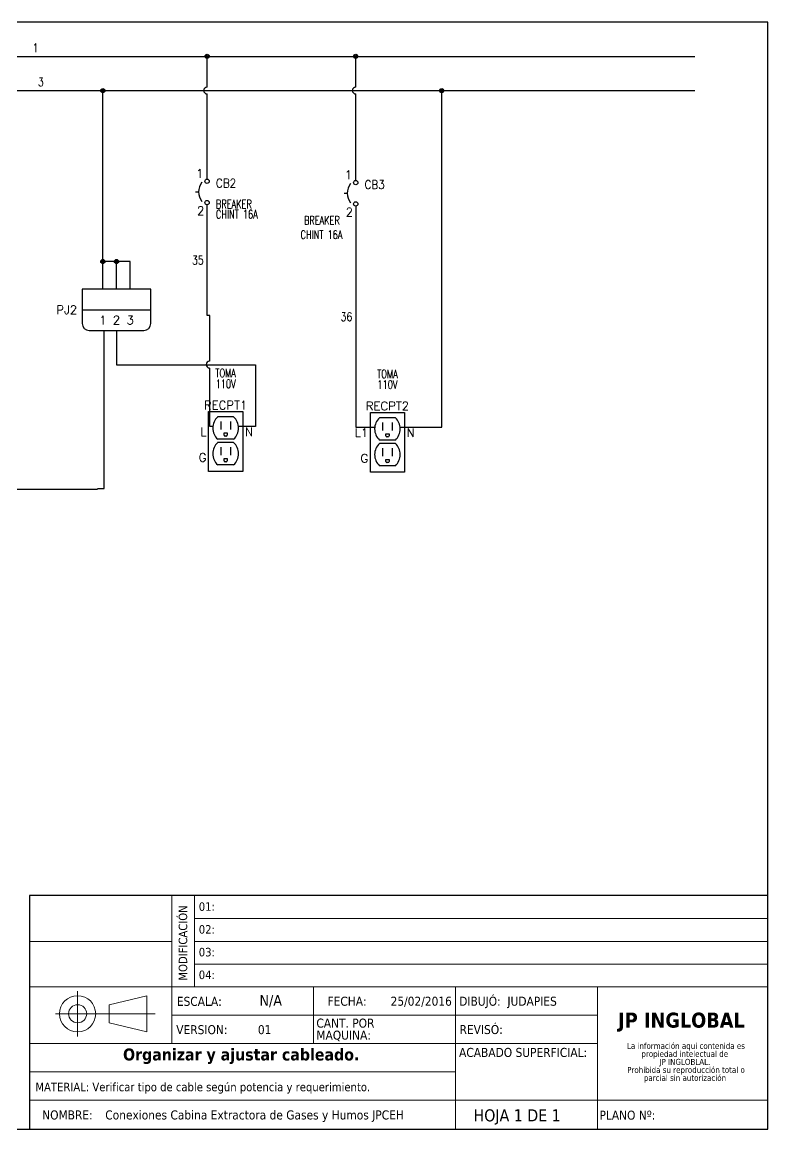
# Model space of a CAD drawing. Header units: millimetres. Extents: x 132.2 to 153, y 110.3 to 126.5.
# Drawn here: x 142.09 to 152.99, y 110.33 to 126.52 of the extents above; entities that cross this region are included whole.
import ezdxf
from ezdxf.enums import TextEntityAlignment as Align

# ---------------------------------------------------------------- set-up
doc = ezdxf.new("R2010")
doc.units = ezdxf.units.MM
doc.linetypes.add('CENTERX2', pattern=[20.32, 12.7, -2.54, 2.54, -2.54])
doc.linetypes.add('HIDDEN2', pattern=[0.1875, 0.125, -0.0625])
for name, color, linetype in [('CONTORNO', 179, 'Continuous'), ('MISC', 7, 'Continuous'), ('SYMS', 7, 'Continuous'), ('TAGS', 250, 'Continuous'), ('WIRES', 7, 'Continuous')]:
    doc.layers.add(name, color=color, linetype=linetype)
for name, color, linetype, true_color in [('DESC', 7, 'Continuous', 0x000000), ('TERMS', 7, 'Continuous', 0x000000), ('WIRENO', 7, 'Continuous', 0x000000)]:
    doc.layers.add(name, color=color, linetype=linetype, true_color=true_color)
doc.styles.add('SLDTEXTSTYLE0', font='tahoma.ttf')
doc.styles.add('SLDTEXTSTYLE1', font='')
doc.styles.add('WD', font='romans.shx')
doc.styles.get('SLDTEXTSTYLE1').set_extended_font_data('Tahoma', bold=True)

# ---------------------------------------------------------------- blocks, each defined once
blk = doc.blocks.new('SW_NOTE_2')
at = {"layer": 'CONTORNO', "color": 0, "char_height": 1.0583, "attachment_point": 2, "style": 'SLDTEXTSTYLE0'}
for s, insert in [('La información aqui contenida es ', (10.29, 1.34)), ('propiedad intelectual de', (10.08, -0.07)), ('JP INGLOBLAL.', (10.1, -1.48)), ('Prohibida su reproducción total o ', (10.3, -2.89)), ('parcial sin autorización', (10.12, -4.3))]:
    blk.add_mtext(s, dxfattribs=dict(at, insert=insert))
blk = doc.blocks.new('SW_NOTE_4')
at = {"color": 0, "linetype": 'Continuous', "lineweight": 0, "char_height": 1.587, "attachment_point": 1, "style": 'SLDTEXTSTYLE0'}
for s, insert in [('CANT. POR ', (0, 2.02)), ('MAQUINA:', (0, -0.1))]:
    blk.add_mtext(s, dxfattribs=dict(at, insert=insert))
blk = doc.blocks.new('VCN1_1PJ_14E1')
at = {"layer": 'SYMS'}
for p, q in [((-0.3, 0.3), (-0.3, -0.2)), ((0.7, 0.3), (-0.3, 0.3)), ((0.7, -0.2), (0.7, 0.3)), ((-0.3, 0), (0.7, 0)), ((-0.2, -0.3), (0.6, -0.3))]:
    blk.add_line(p, q, dxfattribs=at)
for centre, start, end in [((-0.2, -0.2), 180, 270), ((0.6, -0.2), 270, 360)]:
    blk.add_arc(centre, 0.1, start, end, dxfattribs=at)
at = {"style": 'WD', "flags": 1}
blk.add_attdef('WD_JUMPERS', (0, 0), '', height=0.01, dxfattribs=at)
at = {"layer": 'SYMS', "linetype": 'Continuous', "style": 'WD', "flags": 8}
for tag, p in [('TERMDESC01J', (-0.05, 0.4)), ('TERMDESC02J', (0.15, 0.4)), ('TERMDESC03J', (0.35, 0.4))]:
    blk.add_attdef(tag, p, '', height=0.1, rotation=90, dxfattribs=at)
for tag, p in [('X2WIRE01J', (0.05, 0.4)), ('X2WIRE02J', (0.25, 0.4)), ('X2WIRE03J', (0.45, 0.4))]:
    blk.add_attdef(tag, text='', height=0.1, rotation=90, dxfattribs=at).set_placement(p, align=Align.TOP_LEFT)
at = {"layer": 'SYMS', "style": 'WD', "width": 0.7}
for tag, p in [('INST', (-0.381, 0.812)), ('LOC', (-0.381, 0.643)), ('DESC1', (-0.375, 0.469)), ('DESC2', (-0.375, 0.287)), ('DESC3', (-0.375, 0.112)), ('XREF', (-0.375, -0.237))]:
    blk.add_attdef(tag, text='', height=0.125, dxfattribs=at).set_placement(p, align=Align.RIGHT)
at = {"layer": 'SYMS', "style": 'WD'}
for tag, p, flags in [('ACE_FLAG', (-0.207, 0.434), 9), ('FAMILY', (-0.194, 0.407), 9), ('X2TERM01J', (0, 0.3), 1), ('X2TERM02J', (0.2, 0.3), 1), ('X2TERM03J', (0.4, 0.3), 1), ('GENDER', (0.109, 0.08), 9), ('WDBLKNAM', (0.175, 0.125), 9), ('X1LINK', (0.775, 0), 1), ('X8TERM01P', (0, -0.3), 1), ('X8TERM02P', (0.2, -0.3), 1), ('X8TERM03P', (0.4, -0.3), 1)]:
    blk.add_attdef(tag, p, '', height=0.01, dxfattribs=dict(at, flags=flags))
at = {"layer": 'SYMS', "linetype": 'Continuous', "style": 'WD', "flags": 9}
for tag, p in [('MFG', (-0.171, 0.344)), ('CAT', (-0.169, 0.363)), ('ASSYCODE', (-0.188, 0.312))]:
    blk.add_attdef(tag, text='', height=0.01, dxfattribs=at).set_placement(p, align=Align.CENTER)
at = {"layer": 'SYMS', "linetype": 'Continuous', "style": 'WD'}
for tag, flags, p in [('TERM01J', 9, (0, 0.15)), ('TERM02J', 9, (0.2, 0.15)), ('TERM03J', 9, (0.4, 0.15)), ('TERM01P', 8, (0, -0.15)), ('TERM02P', 8, (0.2, -0.15)), ('TERM03P', 8, (0.4, -0.15))]:
    blk.add_attdef(tag, text='', height=0.125, dxfattribs=dict(at, flags=flags)).set_placement(p, align=Align.MIDDLE_CENTER)
at = {"layer": 'SYMS', "color": 7, "style": 'WD'}
for tag, p in [('X2_TINY_DOT_DONT_REMOVE_01J', (0, 0.3)), ('X2_TINY_DOT_DONT_REMOVE_02J', (0.2, 0.3)), ('X2_TINY_DOT_DONT_REMOVE_03J', (0.4, 0.3)), ('X8_TINY_DOT_DONT_REMOVE_01P', (0, -0.3)), ('X8_TINY_DOT_DONT_REMOVE_02P', (0.2, -0.3)), ('X8_TINY_DOT_DONT_REMOVE_03P', (0.4, -0.3))]:
    blk.add_attdef(tag, p, '', height=0.0001, dxfattribs=at)
at = {"layer": 'SYMS', "style": 'WD'}
blk.add_attdef('TAG1', text='', height=0.125, dxfattribs=at).set_placement((-0.375, -0.062), align=Align.RIGHT)
at = {"layer": 'SYMS', "linetype": 'Continuous', "style": 'WD', "flags": 8}
for tag, p in [('TERMDESC01P', (-0.05, -0.4)), ('TERMDESC02P', (0.15, -0.4)), ('TERMDESC03P', (0.35, -0.4))]:
    blk.add_attdef(tag, text='', height=0.1, rotation=90, dxfattribs=at).set_placement(p, align=Align.RIGHT)
for tag, p in [('X8WIRE01P', (0.05, -0.4)), ('X8WIRE02P', (0.25, -0.4)), ('X8WIRE03P', (0.45, -0.4))]:
    blk.add_attdef(tag, text='', height=0.1, rotation=90, dxfattribs=at).set_placement(p, align=Align.TOP_RIGHT)
blk = doc.blocks.new('WDDOT')
for radius in [0.03, 0.0187, 0.00929]:
    blk.add_circle((0, 0), radius)
blk = doc.blocks.new('HCN1RDUP')
for p, q in [((-0.25, 0.219), (0.25, 0.219)), ((-0.25, -0.656), (-0.25, 0.219)), ((0.25, 0.219), (0.25, -0.656)), ((0.117, 0.14), (-0.117, 0.14)), ((-0.071, 0.071), (-0.071, -0.046)), ((0.07, 0.071), (0.07, -0.046)), ((-0.024, -0.093), (0.023, -0.093)), ((-0.024, -0.125), (-0.024, -0.093)), ((0.008, -0.14), (-0.009, -0.14)), ((0.023, -0.093), (0.023, -0.125)), ((0.117, -0.187), (-0.117, -0.187)), ((0.117, -0.235), (-0.117, -0.235)), ((-0.071, -0.304), (-0.071, -0.421)), ((0.07, -0.304), (0.07, -0.421)), ((-0.024, -0.468), (0.023, -0.468)), ((-0.024, -0.5), (-0.024, -0.468)), ((0.023, -0.468), (0.023, -0.5)), ((0.117, -0.562), (-0.117, -0.562)), ((0.008, -0.515), (-0.009, -0.515)), ((0.25, -0.656), (-0.25, -0.656))]:
    blk.add_line(p, q)
for centre, radius, start, end in [((0.039, -0.023), 0.226, 133.6028, 226.3972), ((-0.039, -0.023), 0.226, 313.6028, 46.3972), ((-0.009, -0.125), 0.015, 180, 270), ((0.008, -0.125), 0.015, 270, 0), ((0.039, -0.398), 0.226, 133.6028, 226.3972), ((-0.039, -0.398), 0.226, 313.6028, 46.3972), ((-0.009, -0.5), 0.015, 180, 270), ((0.008, -0.5), 0.015, 270, 0)]:
    blk.add_arc(centre, radius, start, end)
at = {"style": 'WD'}
for tag, width, p in [('INST', 0.7, (0, 1.045)), ('LOC', 0.7, (0, 0.875)), ('DESC1', 0.7, (0, 0.719)), ('DESC2', 0.7, (0, 0.562)), ('RATING1', 0.9, (0, 0.406))]:
    blk.add_attdef(tag, text='', height=0.125, dxfattribs=dict(at, width=width)).set_placement(p, align=Align.CENTER)
blk.add_attdef('TAG1', text='', height=0.125, dxfattribs=at).set_placement((0, 0.25), align=Align.CENTER)
for tag, p, height, flags in [('FAMILY', (0.205, 0.152), 0.01, 9), ('X4TERM01', (-0.188, 0), 0.0125, 1), ('X1TERM02', (0.188, 0), 0.0125, 1), ('X8TERM03', (0, -0.14), 0.0125, 1), ('X4TERM04', (-0.188, -0.375), 0.0125, 1), ('X1TERM05', (0.188, -0.375), 0.0125, 1), ('X8TERM06', (0, -0.515), 0.0125, 1)]:
    blk.add_attdef(tag, p, '', height=height, dxfattribs=dict(at, flags=flags))
at = {"linetype": 'Continuous', "style": 'WD', "flags": 9}
for tag, p in [('ASSYCODE', (0.23, 0.071)), ('MFG', (0.228, 0.089)), ('CAT', (0.23, 0.108))]:
    blk.add_attdef(tag, text='', height=0.01, dxfattribs=at).set_placement(p, align=Align.CENTER)
at = {"linetype": 'Continuous', "style": 'WD', "flags": 8}
for tag, p in [('TERM01', (-0.281, -0.016)), ('TERM04', (-0.281, -0.391))]:
    blk.add_attdef(tag, text='', height=0.125, dxfattribs=at).set_placement(p, align=Align.TOP_RIGHT)
for tag, p in [('TERM02', (0.281, -0.016)), ('TERM05', (0.281, -0.391)), ('TERM06', (0.08, -0.587))]:
    blk.add_attdef(tag, text='', height=0.125, dxfattribs=at).set_placement(p, align=Align.TOP_LEFT)
blk = doc.blocks.new('VCB1')
at = {"linetype": 'HIDDEN2'}
blk.add_line((-0.171, 0), (-0.125, 0), dxfattribs=at)
for centre in [(0, 0.156), (0, -0.156)]:
    blk.add_circle(centre, 0.0312)
blk.add_arc((0.109, 0), 0.234, 143.1301, 216.8699)
at = {"style": 'WD'}
for tag, p, width in [('INST', (0.219, 0.388), 0.7), ('LOC', (0.219, 0.219), 0.7), ('TAG1', (0.127, 0.064), 0.9), ('XREF', (0.129, -0.09), 0.7), ('DESC1', (0.129, -0.242), 0.7), ('DESC2', (0.129, -0.389), 0.7)]:
    blk.add_attdef(tag, p, '', height=0.125, dxfattribs=dict(at, width=width))
at = {"linetype": 'Continuous', "style": 'WD'}
for tag, height, flags, p in [('TERM01', 0.125, 8, (-0.055, 0.207)), ('MFG', 0.01, 9, (-0.142, -0.088)), ('CAT', 0.01, 9, (-0.142, -0.073))]:
    blk.add_attdef(tag, text='', height=height, dxfattribs=dict(at, flags=flags)).set_placement(p, align=Align.RIGHT)
at = {"style": 'WD', "width": 0.7}
blk.add_attdef('RATING1', text='', height=0.125, dxfattribs=at).set_placement((-0.188, 0.062), align=Align.RIGHT)
at = {"color": 7, "style": 'WD', "flags": 1}
for tag, p in [('X2TERM01', (0, 0.188)), ('X8TERM02', (0, -0.188))]:
    blk.add_attdef(tag, p, '', height=0.0125, dxfattribs=at)
at = {"color": 7, "style": 'WD'}
for tag, p in [('X4LINK', (-0.25, 0)), ('X1LINK', (0, 0))]:
    blk.add_attdef(tag, p, '', height=0.01, dxfattribs=at)
at = {"linetype": 'Continuous', "style": 'WD', "flags": 9}
blk.add_attdef('ASSYCODE', text='', height=0.01, dxfattribs=at).set_placement((-0.153, -0.106), align=Align.CENTER)
at = {"style": 'WD', "flags": 9}
for tag, p in [('CONTACT', (-0.129, -0.129)), ('FAMILY', (-0.142, -0.036))]:
    blk.add_attdef(tag, text='', height=0.01, dxfattribs=at).set_placement(p, align=Align.RIGHT)
at = {"linetype": 'Continuous', "style": 'WD', "flags": 8}
blk.add_attdef('TERM02', text='', height=0.125, dxfattribs=at).set_placement((-0.041, -0.213), align=Align.TOP_RIGHT)
blk = doc.blocks.new('WD_WNH')
at = {"linetype": 'Continuous', "style": 'WD', "width": 0.8}
blk.add_attdef('WIRENO', text='', height=0.125, dxfattribs=at).set_placement((0, 0.062), align=Align.CENTER)
at = {"style": 'WD', "flags": 1}
for tag, p in [('W01USER', (0, 0.078)), ('W02USER', (0, 0.07)), ('W03USER', (0, 0.062)), ('W04USER', (0, 0.055)), ('W05USER', (0, 0.047)), ('W06USER', (0, 0.039)), ('W07USER', (0, 0.031)), ('W08USER', (0, 0.023)), ('W09USER', (0, 0.016)), ('W10USER', (0, 0.008))]:
    blk.add_attdef(tag, text='', height=0.005, dxfattribs=at).set_placement(p, align=Align.CENTER)
blk = doc.blocks.new('WD_WNV')
at = {"linetype": 'Continuous', "style": 'WD', "width": 0.8}
blk.add_attdef('WIRENO', text='', height=0.125, dxfattribs=at).set_placement((-0.05, 0), align=Align.MIDDLE_RIGHT)
at = {"style": 'WD', "flags": 1}
for tag, p in [('W01USER', (-0.062, 0.094)), ('W02USER', (-0.062, 0.086)), ('W03USER', (-0.062, 0.078)), ('W04USER', (-0.062, 0.07)), ('W05USER', (-0.062, 0.062)), ('W06USER', (-0.062, 0.055)), ('W07USER', (-0.062, 0.047)), ('W08USER', (-0.062, 0.039)), ('W09USER', (-0.062, 0.031)), ('W10USER', (-0.062, 0.023))]:
    blk.add_attdef(tag, text='', height=0.005, dxfattribs=at).set_placement(p, align=Align.CENTER)

msp = doc.modelspace()

# ---------------------------------------------------------------- linework, layer by layer
at = {"color": 7, "linetype": 'Continuous'}
for p, q in [((152.987, 126.521), (132.237, 126.521)), ((152.987, 110.336), (152.987, 126.521)), ((132.237, 110.336), (152.987, 110.336))]:
    msp.add_line(p, q, dxfattribs=at)
at = {"color": 7, "linetype": 'Continuous', "lineweight": 30}
for p, q in [((152.987, 113.754), (142.194, 113.754)), ((142.194, 113.754), (142.194, 110.336))]:
    msp.add_line(p, q, dxfattribs=at)
at = {"color": 7, "linetype": 'Continuous', "lineweight": 0}
for p, q in [((144.272, 113.754), (144.272, 111.587)), ((144.604, 113.754), (144.604, 112.417)), ((152.987, 113.413), (144.604, 113.413)), ((144.272, 113.081), (142.194, 113.081)), ((152.987, 113.081), (144.604, 113.081)), ((152.987, 112.749), (144.604, 112.749)), ((152.987, 112.417), (142.197, 112.417)), ((146.347, 112.417), (146.347, 111.587)), ((148.422, 112.417), (148.422, 110.325)), ((150.497, 112.417), (150.497, 110.328)), ((143.91, 112.287), (143.357, 112.155)), ((143.91, 111.76), (143.91, 112.287)), ((143.357, 112.155), (143.357, 111.891)), ((150.497, 112.002), (144.272, 112.002)), ((143.357, 111.891), (143.91, 111.76)), ((150.497, 111.587), (142.197, 111.587)), ((148.422, 111.172), (142.197, 111.172)), ((152.987, 110.757), (142.197, 110.757))]:
    msp.add_line(p, q, dxfattribs=at)
at = {"color": 7, "linetype": 'CENTERX2', "lineweight": 0}
for p, q in [((152.987, 113.754), (152.987, 110.336)), ((142.897, 112.352), (142.897, 111.689)), ((142.573, 112.023), (144.031, 112.023)), ((142.194, 110.336), (152.987, 110.336))]:
    msp.add_line(p, q, dxfattribs=at)
at = {"color": 7, "linetype": 'Continuous', "lineweight": 0}
for radius in [0.264, 0.132]:
    msp.add_circle((142.897, 112.023), radius, dxfattribs=at)
at = {"layer": 'WIRES'}
for p, q in [((132.64, 126.021), (151.919, 126.021)), ((144.79, 125.571), (144.79, 126.021)), ((146.963, 125.571), (146.963, 126.021)), ((132.797, 125.521), (151.922, 125.521)), ((143.265, 122.615), (143.265, 125.521)), ((144.79, 124.227), (144.79, 125.471)), ((146.963, 124.207), (146.963, 125.471)), ((144.79, 122.231), (144.79, 123.852)), ((146.963, 123.832), (146.963, 120.597)), ((143.465, 123.021), (143.265, 123.021)), ((143.465, 122.615), (143.465, 123.021)), ((143.665, 123.021), (143.465, 123.021)), ((143.665, 122.615), (143.665, 123.021)), ((144.832, 122.231), (144.79, 122.231)), ((144.832, 121.562), (144.832, 122.231)), ((143.287, 119.701), (143.287, 122.015)), ((143.465, 122.015), (143.465, 121.512)), ((143.465, 121.512), (145.499, 121.512)), ((145.499, 121.512), (145.499, 120.609)), ((144.832, 120.609), (144.832, 121.462)), ((144.874, 120.609), (144.832, 120.609)), ((145.499, 120.609), (145.249, 120.609)), ((146.963, 120.597), (147.239, 120.597)), ((140.981, 119.694), (143.187, 119.694)), ((143.187, 119.701), (143.287, 119.701))]:
    msp.add_line(p, q, dxfattribs=at)
at = {"layer": 'WIRES', "linetype": 'ByBlock', "lineweight": -3}
for p, q in [((148.22, 120.597), (148.22, 125.521)), ((147.614, 120.597), (148.22, 120.597))]:
    msp.add_line(p, q, dxfattribs=at)
at = {"layer": 'WIRES'}
for centre in [(144.79, 125.521), (146.963, 125.521), (144.827, 121.515)]:
    msp.add_arc(centre, 0.05, 90, 270, dxfattribs=at)

# ---------------------------------------------------------------- block references
ref = msp.add_blockref('VCN1_1PJ_14E1', (143.265, 122.315))
ref.add_attrib('TAG1', 'PJ2', dxfattribs={"layer": 'TAGS', "height": 0.125, "style": 'WD'}).set_placement((142.89, 122.252), align=Align.RIGHT)
ref.add_attrib('X8_TINY_DOT_DONT_REMOVE_01P', '.', (143.265, 122.015), dxfattribs={"layer": 'MISC', "color": 7, "height": 0.0001, "style": 'WD'})
ref.add_attrib('X2_TINY_DOT_DONT_REMOVE_01J', '.', (143.265, 122.615), dxfattribs={"layer": 'MISC', "color": 7, "height": 0.0001, "style": 'WD'})
ref.add_attrib('TERM01P', '1', dxfattribs={"layer": 'TERMS', "linetype": 'Continuous', "height": 0.125, "style": 'WD', "flags": 8}).set_placement((143.265, 122.165), align=Align.MIDDLE_CENTER)
ref.add_attrib('X8_TINY_DOT_DONT_REMOVE_02P', '.', (143.465, 122.015), dxfattribs={"layer": 'MISC', "color": 7, "height": 0.0001, "style": 'WD'})
ref.add_attrib('X2_TINY_DOT_DONT_REMOVE_02J', '.', (143.465, 122.615), dxfattribs={"layer": 'MISC', "color": 7, "height": 0.0001, "style": 'WD'})
ref.add_attrib('TERM02P', '2', dxfattribs={"layer": 'TERMS', "linetype": 'Continuous', "height": 0.125, "style": 'WD', "flags": 8}).set_placement((143.465, 122.165), align=Align.MIDDLE_CENTER)
ref.add_attrib('X8_TINY_DOT_DONT_REMOVE_03P', '.', (143.665, 122.015), dxfattribs={"layer": 'MISC', "color": 7, "height": 0.0001, "style": 'WD'})
ref.add_attrib('X2_TINY_DOT_DONT_REMOVE_03J', '.', (143.665, 122.615), dxfattribs={"layer": 'MISC', "color": 7, "height": 0.0001, "style": 'WD'})
ref.add_attrib('TERM03P', '3', dxfattribs={"layer": 'TERMS', "linetype": 'Continuous', "height": 0.125, "style": 'WD', "flags": 8}).set_placement((143.665, 122.165), align=Align.MIDDLE_CENTER)
at = {"color": 7, "linetype": 'Continuous', "lineweight": 0, "xscale": 0.083, "yscale": 0.083, "zscale": 0.083}
msp.add_blockref('SW_NOTE_4', (146.387, 111.784), dxfattribs=at)
at = {"layer": 'CONTORNO', "color": 7, "xscale": 0.083, "yscale": 0.083, "zscale": 0.083}
msp.add_blockref('SW_NOTE_2', (150.936, 111.486), dxfattribs=at)
at = {"layer": 'SYMS'}
for p in [(144.79, 126.021), (146.963, 126.021), (143.265, 125.521), (143.265, 123.021), (143.465, 123.021)]:
    msp.add_blockref('WDDOT', p, dxfattribs=at)
at = {"layer": 'SYMS', "linetype": 'ByBlock', "lineweight": -3}
msp.add_blockref('WDDOT', (148.22, 125.521), dxfattribs=at)
at = {"layer": 'SYMS'}
ref = msp.add_blockref('VCB1', (144.79, 124.039), dxfattribs=at)
ref.add_attrib('DESC2', 'CHINT 16A', (144.919, 123.65), dxfattribs={"layer": 'DESC', "height": 0.125, "style": 'WD', "width": 0.7})
ref.add_attrib('DESC1', 'BREAKER', (144.919, 123.798), dxfattribs={"layer": 'DESC', "height": 0.125, "style": 'WD', "width": 0.7})
ref.add_attrib('TAG1', 'CB2', (144.917, 124.104), dxfattribs={"layer": 'TAGS', "height": 0.125, "style": 'WD', "width": 0.9})
ref.add_attrib('TERM02', '2', dxfattribs={"layer": 'TERMS', "linetype": 'Continuous', "height": 0.125, "style": 'WD', "flags": 8}).set_placement((144.75, 123.826), align=Align.TOP_RIGHT)
ref.add_attrib('TERM01', '1', dxfattribs={"layer": 'TERMS', "linetype": 'Continuous', "height": 0.125, "style": 'WD', "flags": 8}).set_placement((144.735, 124.246), align=Align.RIGHT)
ref = msp.add_blockref('VCB1', (146.963, 124.02), dxfattribs=at)
ref.add_attrib('DESC2', 'CHINT 16A', (146.157, 123.352), dxfattribs={"layer": 'DESC', "height": 0.125, "style": 'WD', "width": 0.7})
ref.add_attrib('DESC1', 'BREAKER', (146.206, 123.561), dxfattribs={"layer": 'DESC', "height": 0.125, "style": 'WD', "width": 0.7})
ref.add_attrib('TAG1', 'CB3', (147.09, 124.084), dxfattribs={"layer": 'TAGS', "height": 0.125, "style": 'WD', "width": 0.9})
ref.add_attrib('TERM02', '2', dxfattribs={"layer": 'TERMS', "linetype": 'Continuous', "height": 0.125, "style": 'WD', "flags": 8}).set_placement((146.922, 123.806), align=Align.TOP_RIGHT)
ref.add_attrib('TERM01', '1', dxfattribs={"layer": 'TERMS', "linetype": 'Continuous', "height": 0.125, "style": 'WD', "flags": 8}).set_placement((146.908, 124.226), align=Align.RIGHT)
ref = msp.add_blockref('HCN1RDUP', (145.061, 120.609), dxfattribs=at)
ref.add_attrib('TERM04', 'G', dxfattribs={"layer": 'TERMS', "linetype": 'Continuous', "height": 0.125, "style": 'WD', "flags": 8}).set_placement((144.78, 120.219), align=Align.TOP_RIGHT)
ref.add_attrib('TERM01', 'L', dxfattribs={"layer": 'TERMS', "linetype": 'Continuous', "height": 0.125, "style": 'WD', "flags": 8}).set_placement((144.78, 120.594), align=Align.TOP_RIGHT)
ref.add_attrib('TERM02', 'N', dxfattribs={"layer": 'TERMS', "linetype": 'Continuous', "height": 0.125, "style": 'WD', "flags": 8}).set_placement((145.342, 120.594), align=Align.TOP_LEFT)
ref.add_attrib('DESC2', '110V', dxfattribs={"layer": 'DESC', "height": 0.125, "style": 'WD', "width": 0.7}).set_placement((145.061, 121.172), align=Align.CENTER)
ref.add_attrib('DESC1', 'TOMA', dxfattribs={"layer": 'DESC', "height": 0.125, "style": 'WD', "width": 0.7}).set_placement((145.061, 121.328), align=Align.CENTER)
ref.add_attrib('TAG1', 'RECPT1', dxfattribs={"layer": 'TAGS', "height": 0.125, "style": 'WD'}).set_placement((145.061, 120.859), align=Align.CENTER)
ref = msp.add_blockref('HCN1RDUP', (147.426, 120.597), dxfattribs=at)
ref.add_attrib('TERM04', 'G', dxfattribs={"layer": 'TERMS', "linetype": 'Continuous', "height": 0.125, "style": 'WD', "flags": 8}).set_placement((147.145, 120.206), align=Align.TOP_RIGHT)
ref.add_attrib('TERM01', 'L1', dxfattribs={"layer": 'TERMS', "linetype": 'Continuous', "height": 0.125, "style": 'WD', "flags": 8}).set_placement((147.145, 120.581), align=Align.TOP_RIGHT)
ref.add_attrib('TERM02', 'N', dxfattribs={"layer": 'TERMS', "linetype": 'Continuous', "height": 0.125, "style": 'WD', "flags": 8}).set_placement((147.708, 120.581), align=Align.TOP_LEFT)
ref.add_attrib('DESC2', '110V', dxfattribs={"layer": 'DESC', "height": 0.125, "style": 'WD', "width": 0.7}).set_placement((147.426, 121.159), align=Align.CENTER)
ref.add_attrib('DESC1', 'TOMA', dxfattribs={"layer": 'DESC', "height": 0.125, "style": 'WD', "width": 0.7}).set_placement((147.426, 121.315), align=Align.CENTER)
ref.add_attrib('TAG1', 'RECPT2', dxfattribs={"layer": 'TAGS', "height": 0.125, "style": 'WD'}).set_placement((147.426, 120.847), align=Align.CENTER)
at = {"layer": 'WIRENO'}
ref = msp.add_blockref('WD_WNH', (142.28, 126.021), dxfattribs=at)
ref.add_attrib('WIRENO', '1', dxfattribs={"linetype": 'Continuous', "height": 0.125, "style": 'WD', "width": 0.8}).set_placement((142.28, 126.083), align=Align.CENTER)
ref = msp.add_blockref('WD_WNH', (142.36, 125.521), dxfattribs=at)
ref.add_attrib('WIRENO', '3', dxfattribs={"linetype": 'Continuous', "height": 0.125, "style": 'WD', "width": 0.8}).set_placement((142.36, 125.584), align=Align.CENTER)
ref = msp.add_blockref('WD_WNV', (144.79, 123.041), dxfattribs=at)
ref.add_attrib('WIRENO', '35', dxfattribs={"linetype": 'Continuous', "height": 0.125, "style": 'WD', "width": 0.8}).set_placement((144.74, 123.041), align=Align.MIDDLE_RIGHT)
ref = msp.add_blockref('WD_WNV', (146.963, 122.214), dxfattribs=at)
ref.add_attrib('WIRENO', '36', dxfattribs={"linetype": 'Continuous', "height": 0.125, "style": 'WD', "width": 0.8}).set_placement((146.913, 122.214), align=Align.MIDDLE_RIGHT)

# ---------------------------------------------------------------- texts
at = {"color": 7, "linetype": 'Continuous', "lineweight": 0, "insert": (144.374, 112.507), "char_height": 0.1245, "attachment_point": 1, "rotation": 90, "style": 'SLDTEXTSTYLE0'}
msp.add_mtext('MODIFICACIÓN', dxfattribs=at)
at = {"color": 7, "linetype": 'Continuous', "lineweight": 0, "attachment_point": 1, "style": 'SLDTEXTSTYLE0'}
for s, insert, char_height in [('01:', (144.668, 113.652), 0.1245), ('02:', (144.668, 113.318), 0.1245), ('03:', (144.668, 112.986), 0.1245), ('04:', (144.668, 112.654), 0.1245), ('ESCALA:', (144.347, 112.27), 0.1318), ('\\pi-0.39529,l0.52705,t1.0541;FECHA:^I25/02/2016', (146.418, 112.272), 0.13176), ('VERSION:         01', (144.339, 111.856), 0.13176), ('REVISÓ:', (148.48, 111.858), 0.1318), ('MATERIAL: Verificar tipo de cable según potencia y requerimiento.', (142.279, 111.014), 0.1245), ('HOJA 1 DE 1', (148.685, 110.625), 0.17568), ('\\pi-0.39529,l0.52705,t1.0541;NOMBRE:^IConexiones Cabina Extractora de Gases y Humos JPCEH', (142.247, 110.609), 0.13176), ('PLANO Nº:', (150.526, 110.606), 0.1318)]:
    msp.add_mtext(s, dxfattribs=dict(at, insert=insert, char_height=char_height))
at = {"layer": 'CONTORNO', "color": 7}
for s, insert, char_height, attachment_point, style in [('N/A', (145.72, 112.297), 0.1581, 2, 'SLDTEXTSTYLE0'), ('DIBUJÓ:  JUDAPIES', (148.475, 112.272), 0.13176, 1, 'SLDTEXTSTYLE0'), ('Organizar y ajustar cableado.', (145.288, 111.515), 0.17568, 2, 'SLDTEXTSTYLE1'), ('ACABADO SUPERFICIAL:', (148.473, 111.523), 0.13176, 1, 'SLDTEXTSTYLE0')]:
    msp.add_mtext(s, dxfattribs=dict(at, insert=insert, char_height=char_height, attachment_point=attachment_point, style=style))
at = {"layer": 'CONTORNO', "insert": (150.799, 112.039), "char_height": 0.2196, "attachment_point": 1, "style": 'SLDTEXTSTYLE1'}
msp.add_mtext('JP INGLOBAL', dxfattribs=at)

doc.saveas('drawing.dxf')
